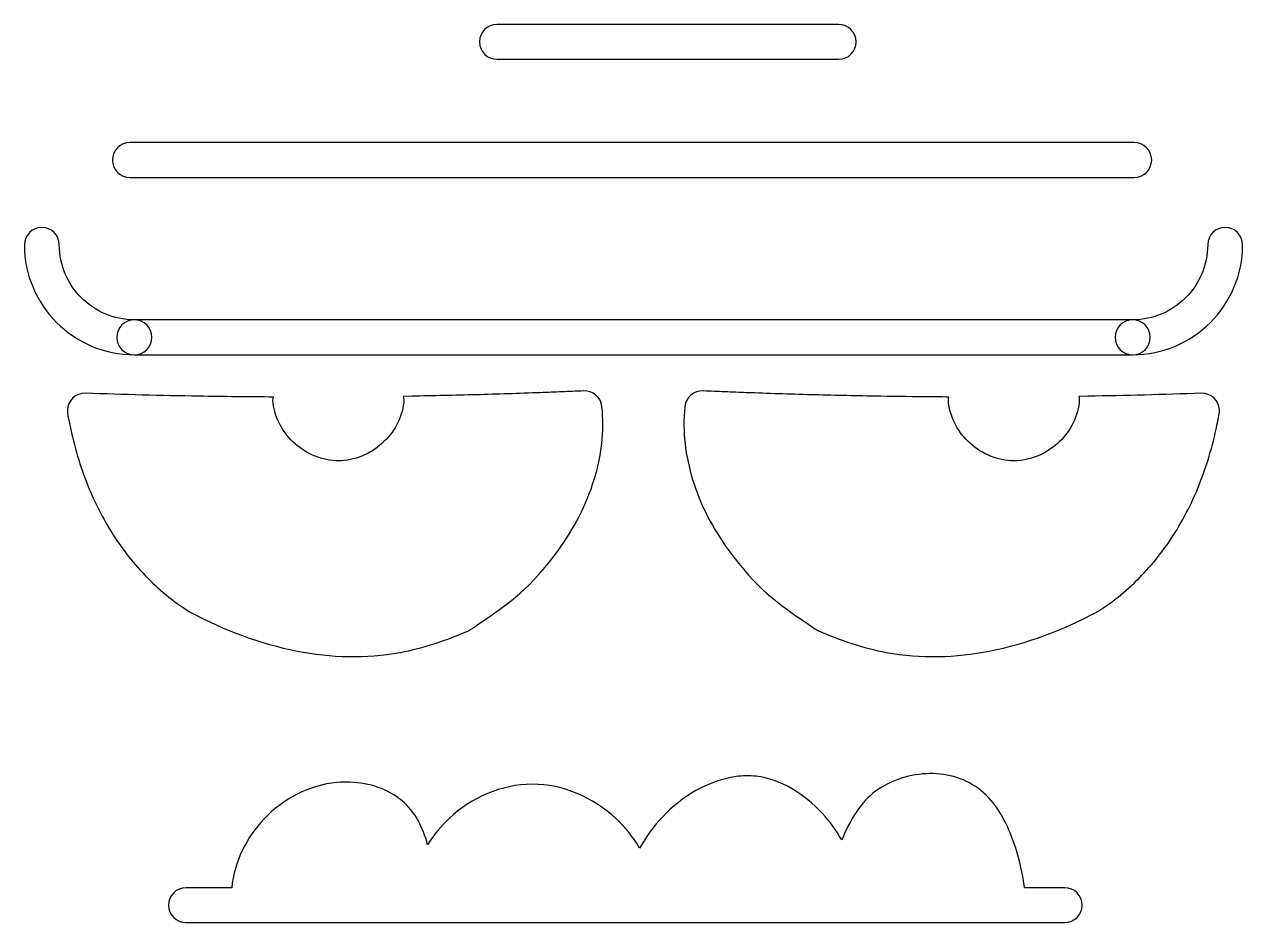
# Model space of a CAD drawing. Header units: centimetres. Extents: x -11.77 to -8.28, y -8.53 to -5.96.
import ezdxf

# ---------------------------------------------------------------- set-up
doc = ezdxf.new("R2010")
doc.units = ezdxf.units.CM
doc.header["$MEASUREMENT"] = 0
doc.layers.add('Layer 1', color=7, linetype='Continuous')

msp = doc.modelspace()

# ---------------------------------------------------------------- linework, layer by layer
at = {"layer": 'Layer 1', "color": 5}
for points, knots in [([(-10.41336, -6.06179), (-10.44097, -6.06179), (-10.46336, -6.0394), (-10.46336, -6.01179), (-10.46336, -6.01179), (-10.46336, -5.98418), (-10.44097, -5.96179), (-10.41336, -5.96179), (-10.41336, -5.96179), (-10.41336, -5.96179), (-9.43601, -5.96179), (-9.43601, -5.96179), (-9.43601, -5.96179), (-9.4084, -5.96179), (-9.38601, -5.98418), (-9.38601, -6.01179), (-9.38601, -6.01179), (-9.38601, -6.0394), (-9.4084, -6.06179), (-9.43601, -6.06179), (-9.43601, -6.06179), (-9.43601, -6.06179), (-10.41336, -6.06179), (-10.41336, -6.06179)], [0, 0, 0, 0, 0.1428571, 0.1428571, 0.1428571, 0.1428571, 0.2857143, 0.2857143, 0.2857143, 0.2857143, 0.4285714, 0.4285714, 0.4285714, 0.4285714, 0.5714286, 0.5714286, 0.5714286, 0.5714286, 0.7142857, 0.7142857, 0.7142857, 0.7142857, 1, 1, 1, 1]), ([(-11.4629, -6.39982), (-11.49051, -6.39982), (-11.5129, -6.37743), (-11.5129, -6.34982), (-11.5129, -6.34982), (-11.5129, -6.32221), (-11.49051, -6.29982), (-11.4629, -6.29982), (-11.4629, -6.29982), (-11.4629, -6.29982), (-8.59045, -6.29982), (-8.59045, -6.29982), (-8.59045, -6.29982), (-8.56284, -6.29982), (-8.54045, -6.32221), (-8.54045, -6.34982), (-8.54045, -6.34982), (-8.54045, -6.37743), (-8.56284, -6.39982), (-8.59045, -6.39982), (-8.59045, -6.39982), (-8.59045, -6.39982), (-11.4629, -6.39982), (-11.4629, -6.39982)], [0, 0, 0, 0, 0.1428571, 0.1428571, 0.1428571, 0.1428571, 0.2857143, 0.2857143, 0.2857143, 0.2857143, 0.4285714, 0.4285714, 0.4285714, 0.4285714, 0.5714286, 0.5714286, 0.5714286, 0.5714286, 0.7142857, 0.7142857, 0.7142857, 0.7142857, 1, 1, 1, 1]), ([(-11.45049, -6.80684), (-11.42288, -6.80684), (-11.40049, -6.82923), (-11.40049, -6.85684), (-11.40049, -6.85684), (-11.40049, -6.88445), (-11.42288, -6.90684), (-11.45049, -6.90684), (-11.45049, -6.90684), (-11.53704, -6.90684), (-11.61569, -6.87146), (-11.67266, -6.81448), (-11.67266, -6.81448), (-11.72964, -6.75751), (-11.76502, -6.67886), (-11.76502, -6.59231), (-11.76502, -6.59231), (-11.76502, -6.5647), (-11.74263, -6.54231), (-11.71502, -6.54231), (-11.71502, -6.54231), (-11.68741, -6.54231), (-11.66502, -6.5647), (-11.66502, -6.59231), (-11.66502, -6.59231), (-11.66502, -6.65125), (-11.64086, -6.70488), (-11.60196, -6.74378), (-11.60196, -6.74378), (-11.56306, -6.78268), (-11.50943, -6.80684), (-11.45049, -6.80684)], [0, 0, 0, 0, 0.1111111, 0.1111111, 0.1111111, 0.1111111, 0.2222222, 0.2222222, 0.2222222, 0.2222222, 0.3333333, 0.3333333, 0.3333333, 0.3333333, 0.4444444, 0.4444444, 0.4444444, 0.4444444, 0.5555556, 0.5555556, 0.5555556, 0.5555556, 0.6666667, 0.6666667, 0.6666667, 0.6666667, 0.7777778, 0.7777778, 0.7777778, 0.7777778, 1, 1, 1, 1]), ([(-8.38027, -6.59231), (-8.38027, -6.5647), (-8.35788, -6.54231), (-8.33027, -6.54231), (-8.33027, -6.54231), (-8.30266, -6.54231), (-8.28027, -6.5647), (-8.28027, -6.59231), (-8.28027, -6.59231), (-8.28027, -6.67886), (-8.31565, -6.75751), (-8.37263, -6.81449), (-8.37263, -6.81449), (-8.42961, -6.87146), (-8.50826, -6.90684), (-8.59482, -6.90684), (-8.59482, -6.90684), (-8.62243, -6.90684), (-8.64482, -6.88445), (-8.64482, -6.85684), (-8.64482, -6.85684), (-8.64482, -6.82923), (-8.62243, -6.80684), (-8.59482, -6.80684), (-8.59482, -6.80684), (-8.53587, -6.80684), (-8.48223, -6.78269), (-8.44333, -6.74379), (-8.44333, -6.74379), (-8.40443, -6.70489), (-8.38027, -6.65125), (-8.38027, -6.59231)], [0, 0, 0, 0, 0.1111111, 0.1111111, 0.1111111, 0.1111111, 0.2222222, 0.2222222, 0.2222222, 0.2222222, 0.3333333, 0.3333333, 0.3333333, 0.3333333, 0.4444444, 0.4444444, 0.4444444, 0.4444444, 0.5555556, 0.5555556, 0.5555556, 0.5555556, 0.6666667, 0.6666667, 0.6666667, 0.6666667, 0.7777778, 0.7777778, 0.7777778, 0.7777778, 1, 1, 1, 1]), ([(-8.59482, -6.80684), (-8.56721, -6.80684), (-8.54482, -6.82923), (-8.54482, -6.85684), (-8.54482, -6.85684), (-8.54482, -6.88445), (-8.56721, -6.90684), (-8.59482, -6.90684), (-8.59482, -6.90684), (-8.59482, -6.90684), (-11.45049, -6.90684), (-11.45049, -6.90684), (-11.45049, -6.90684), (-11.4781, -6.90684), (-11.50049, -6.88445), (-11.50049, -6.85684), (-11.50049, -6.85684), (-11.50049, -6.82923), (-11.4781, -6.80684), (-11.45049, -6.80684), (-11.45049, -6.80684), (-11.45049, -6.80684), (-8.59482, -6.80684), (-8.59482, -6.80684)], [0, 0, 0, 0, 0.1428571, 0.1428571, 0.1428571, 0.1428571, 0.2857143, 0.2857143, 0.2857143, 0.2857143, 0.4285714, 0.4285714, 0.4285714, 0.4285714, 0.5714286, 0.5714286, 0.5714286, 0.5714286, 0.7142857, 0.7142857, 0.7142857, 0.7142857, 1, 1, 1, 1]), ([(-11.26595, -7.0253), (-11.19484, -7.02649), (-11.12379, -7.02727), (-11.05285, -7.02763), (-11.05285, -7.02763), (-11.05401, -7.03292), (-11.05433, -7.03851), (-11.05366, -7.04419), (-11.05366, -7.04419), (-11.04821, -7.08991), (-11.02429, -7.13156), (-10.99044, -7.16156), (-10.99044, -7.16156), (-10.95672, -7.19142), (-10.91258, -7.21008), (-10.86653, -7.20997), (-10.86653, -7.20997), (-10.82035, -7.20988), (-10.77619, -7.19103), (-10.74257, -7.16098), (-10.74257, -7.16098), (-10.70889, -7.13088), (-10.68517, -7.08915), (-10.67991, -7.04341), (-10.67991, -7.04341), (-10.67921, -7.03729), (-10.67965, -7.0313), (-10.68107, -7.02566), (-10.68107, -7.02566), (-10.68107, -7.02566), (-10.65615, -7.02525), (-10.65615, -7.02525), (-10.65615, -7.02525), (-10.59548, -7.02423), (-10.53422, -7.02286), (-10.47244, -7.02118), (-10.47244, -7.02118), (-10.41234, -7.01955), (-10.3509, -7.01753), (-10.2883, -7.0152), (-10.2883, -7.0152), (-10.26909, -7.01448), (-10.24859, -7.01367), (-10.22642, -7.01276), (-10.22642, -7.01276), (-10.20777, -7.01201), (-10.18721, -7.01113), (-10.16529, -7.01017), (-10.16529, -7.01017), (-10.13871, -7.00862), (-10.11541, -7.02833), (-10.11279, -7.05505), (-10.11279, -7.05505), (-10.10563, -7.12572), (-10.11446, -7.19638), (-10.13514, -7.26375), (-10.13514, -7.26375), (-10.15734, -7.336), (-10.19324, -7.40455), (-10.23761, -7.46526), (-10.23761, -7.46526), (-10.31932, -7.57698), (-10.36866, -7.61102), (-10.47797, -7.68537), (-10.47797, -7.68537), (-10.47883, -7.68604), (-10.47971, -7.68669), (-10.48062, -7.68731), (-10.48062, -7.68731), (-10.48062, -7.68731), (-10.48701, -7.69166), (-10.48701, -7.69166), (-10.48701, -7.69166), (-10.48701, -7.69166), (-10.48704, -7.69162), (-10.48704, -7.69162), (-10.48704, -7.69162), (-10.48946, -7.69327), (-10.49206, -7.69472), (-10.49483, -7.69596), (-10.49483, -7.69596), (-10.5256, -7.70978), (-10.55754, -7.72197), (-10.59038, -7.73246), (-10.59038, -7.73246), (-10.624, -7.7432), (-10.65715, -7.75186), (-10.68955, -7.75834), (-10.68955, -7.75834), (-10.68955, -7.75834), (-10.68958, -7.75819), (-10.68958, -7.75819), (-10.68958, -7.75819), (-10.68958, -7.75819), (-10.69034, -7.75834), (-10.69034, -7.75834), (-10.69034, -7.75834), (-10.78824, -7.77632), (-10.8878, -7.773), (-10.98475, -7.7541), (-10.98475, -7.7541), (-11.09085, -7.73342), (-11.19424, -7.69401), (-11.28911, -7.64351), (-11.28911, -7.64351), (-11.29082, -7.64269), (-11.2925, -7.64176), (-11.29414, -7.64073), (-11.29414, -7.64073), (-11.33989, -7.61182), (-11.38174, -7.5772), (-11.41918, -7.5384), (-11.41918, -7.5384), (-11.45785, -7.49831), (-11.49191, -7.45368), (-11.52075, -7.40626), (-11.52075, -7.40626), (-11.52075, -7.40626), (-11.52066, -7.4062), (-11.52066, -7.4062), (-11.52066, -7.4062), (-11.52066, -7.4062), (-11.52075, -7.40606), (-11.52075, -7.40606), (-11.52075, -7.40606), (-11.55078, -7.35667), (-11.57526, -7.30454), (-11.59475, -7.25088), (-11.59475, -7.25088), (-11.61557, -7.19352), (-11.63088, -7.1345), (-11.6413, -7.07524), (-11.6413, -7.07524), (-11.6413, -7.07524), (-11.64117, -7.07522), (-11.64117, -7.07522), (-11.64117, -7.07522), (-11.64174, -7.07194), (-11.64199, -7.06855), (-11.64188, -7.06509), (-11.64188, -7.06509), (-11.64102, -7.03759), (-11.61802, -7.01599), (-11.59052, -7.01685), (-11.59052, -7.01685), (-11.48161, -7.02066), (-11.37341, -7.02348), (-11.26595, -7.0253)], [0, 0, 0, 0, 0.0263158, 0.0263158, 0.0263158, 0.0263158, 0.0526316, 0.0526316, 0.0526316, 0.0526316, 0.0789474, 0.0789474, 0.0789474, 0.0789474, 0.1052632, 0.1052632, 0.1052632, 0.1052632, 0.1315789, 0.1315789, 0.1315789, 0.1315789, 0.1578947, 0.1578947, 0.1578947, 0.1578947, 0.1842105, 0.1842105, 0.1842105, 0.1842105, 0.2105263, 0.2105263, 0.2105263, 0.2105263, 0.2368421, 0.2368421, 0.2368421, 0.2368421, 0.2631579, 0.2631579, 0.2631579, 0.2631579, 0.2894737, 0.2894737, 0.2894737, 0.2894737, 0.3157895, 0.3157895, 0.3157895, 0.3157895, 0.3421053, 0.3421053, 0.3421053, 0.3421053, 0.3684211, 0.3684211, 0.3684211, 0.3684211, 0.3947368, 0.3947368, 0.3947368, 0.3947368, 0.4210526, 0.4210526, 0.4210526, 0.4210526, 0.4473684, 0.4473684, 0.4473684, 0.4473684, 0.4736842, 0.4736842, 0.4736842, 0.4736842, 0.5, 0.5, 0.5, 0.5, 0.5263158, 0.5263158, 0.5263158, 0.5263158, 0.5526316, 0.5526316, 0.5526316, 0.5526316, 0.5789474, 0.5789474, 0.5789474, 0.5789474, 0.6052632, 0.6052632, 0.6052632, 0.6052632, 0.6315789, 0.6315789, 0.6315789, 0.6315789, 0.6578947, 0.6578947, 0.6578947, 0.6578947, 0.6842105, 0.6842105, 0.6842105, 0.6842105, 0.7105263, 0.7105263, 0.7105263, 0.7105263, 0.7368421, 0.7368421, 0.7368421, 0.7368421, 0.7631579, 0.7631579, 0.7631579, 0.7631579, 0.7894737, 0.7894737, 0.7894737, 0.7894737, 0.8157895, 0.8157895, 0.8157895, 0.8157895, 0.8421053, 0.8421053, 0.8421053, 0.8421053, 0.8684211, 0.8684211, 0.8684211, 0.8684211, 0.8947368, 0.8947368, 0.8947368, 0.8947368, 0.9210526, 0.9210526, 0.9210526, 0.9210526, 0.9473684, 0.9473684, 0.9473684, 0.9473684, 1, 1, 1, 1]), ([(-8.74904, -7.02572), (-8.74904, -7.02572), (-8.72268, -7.0253), (-8.72268, -7.0253), (-8.72268, -7.0253), (-8.61523, -7.02348), (-8.50702, -7.02066), (-8.39812, -7.01685), (-8.39812, -7.01685), (-8.37062, -7.01599), (-8.34762, -7.03759), (-8.34676, -7.06509), (-8.34676, -7.06509), (-8.34665, -7.06855), (-8.3469, -7.07194), (-8.34747, -7.07522), (-8.34747, -7.07522), (-8.34747, -7.07522), (-8.34734, -7.07524), (-8.34734, -7.07524), (-8.34734, -7.07524), (-8.35776, -7.13449), (-8.37306, -7.1935), (-8.39389, -7.25085), (-8.39389, -7.25085), (-8.41337, -7.30452), (-8.43785, -7.35665), (-8.46787, -7.40606), (-8.46787, -7.40606), (-8.49691, -7.45384), (-8.53098, -7.49853), (-8.56943, -7.53838), (-8.56943, -7.53838), (-8.60687, -7.5772), (-8.64873, -7.61183), (-8.69447, -7.64073), (-8.69447, -7.64073), (-8.69611, -7.64176), (-8.69779, -7.64269), (-8.6995, -7.64351), (-8.6995, -7.64351), (-8.79438, -7.69401), (-8.89779, -7.73342), (-9.00388, -7.7541), (-9.00388, -7.7541), (-9.10084, -7.773), (-9.2004, -7.77631), (-9.2983, -7.75834), (-9.2983, -7.75834), (-9.2983, -7.75834), (-9.29906, -7.75819), (-9.29906, -7.75819), (-9.29906, -7.75819), (-9.29906, -7.75819), (-9.29909, -7.75834), (-9.29909, -7.75834), (-9.29909, -7.75834), (-9.33148, -7.75186), (-9.36463, -7.7432), (-9.39826, -7.73246), (-9.39826, -7.73246), (-9.4311, -7.72197), (-9.46303, -7.70977), (-9.4938, -7.69596), (-9.4938, -7.69596), (-9.49736, -7.69437), (-9.50063, -7.69242), (-9.50361, -7.69017), (-9.50361, -7.69017), (-9.50361, -7.69017), (-9.50783, -7.6873), (-9.50783, -7.6873), (-9.50783, -7.6873), (-9.61914, -7.61159), (-9.6686, -7.57795), (-9.75102, -7.46526), (-9.75102, -7.46526), (-9.79539, -7.40455), (-9.83129, -7.336), (-9.85349, -7.26375), (-9.85349, -7.26375), (-9.87417, -7.19638), (-9.883, -7.12572), (-9.87584, -7.05505), (-9.87584, -7.05505), (-9.87322, -7.02833), (-9.84992, -7.00862), (-9.82334, -7.01017), (-9.82334, -7.01017), (-9.80142, -7.01113), (-9.78086, -7.01201), (-9.76221, -7.01276), (-9.76221, -7.01276), (-9.74007, -7.01366), (-9.71955, -7.01448), (-9.70033, -7.0152), (-9.70033, -7.0152), (-9.63773, -7.01753), (-9.5763, -7.01955), (-9.5162, -7.02118), (-9.5162, -7.02118), (-9.45442, -7.02286), (-9.39316, -7.02423), (-9.33249, -7.02525), (-9.33249, -7.02525), (-9.28459, -7.02606), (-9.2371, -7.0267), (-9.19008, -7.02713), (-9.19008, -7.02713), (-9.16696, -7.02734), (-9.14387, -7.02751), (-9.12082, -7.02763), (-9.12082, -7.02763), (-9.12186, -7.03269), (-9.12214, -7.038), (-9.12152, -7.04341), (-9.12152, -7.04341), (-9.11627, -7.08915), (-9.09254, -7.13088), (-9.05887, -7.16097), (-9.05887, -7.16097), (-9.02523, -7.19102), (-8.98109, -7.20988), (-8.93492, -7.20997), (-8.93492, -7.20997), (-8.88887, -7.21007), (-8.84471, -7.19143), (-8.811, -7.16156), (-8.811, -7.16156), (-8.77714, -7.13157), (-8.75322, -7.08991), (-8.74777, -7.04419), (-8.74777, -7.04419), (-8.74702, -7.03782), (-8.74751, -7.03158), (-8.74904, -7.02572)], [0, 0, 0, 0, 0.0285714, 0.0285714, 0.0285714, 0.0285714, 0.0571429, 0.0571429, 0.0571429, 0.0571429, 0.0857143, 0.0857143, 0.0857143, 0.0857143, 0.1142857, 0.1142857, 0.1142857, 0.1142857, 0.1428571, 0.1428571, 0.1428571, 0.1428571, 0.1714286, 0.1714286, 0.1714286, 0.1714286, 0.2, 0.2, 0.2, 0.2, 0.2285714, 0.2285714, 0.2285714, 0.2285714, 0.2571429, 0.2571429, 0.2571429, 0.2571429, 0.2857143, 0.2857143, 0.2857143, 0.2857143, 0.3142857, 0.3142857, 0.3142857, 0.3142857, 0.3428571, 0.3428571, 0.3428571, 0.3428571, 0.3714286, 0.3714286, 0.3714286, 0.3714286, 0.4, 0.4, 0.4, 0.4, 0.4285714, 0.4285714, 0.4285714, 0.4285714, 0.4571429, 0.4571429, 0.4571429, 0.4571429, 0.4857143, 0.4857143, 0.4857143, 0.4857143, 0.5142857, 0.5142857, 0.5142857, 0.5142857, 0.5428571, 0.5428571, 0.5428571, 0.5428571, 0.5714286, 0.5714286, 0.5714286, 0.5714286, 0.6, 0.6, 0.6, 0.6, 0.6285714, 0.6285714, 0.6285714, 0.6285714, 0.6571429, 0.6571429, 0.6571429, 0.6571429, 0.6857143, 0.6857143, 0.6857143, 0.6857143, 0.7142857, 0.7142857, 0.7142857, 0.7142857, 0.7428571, 0.7428571, 0.7428571, 0.7428571, 0.7714286, 0.7714286, 0.7714286, 0.7714286, 0.8, 0.8, 0.8, 0.8, 0.8285714, 0.8285714, 0.8285714, 0.8285714, 0.8571429, 0.8571429, 0.8571429, 0.8571429, 0.8857143, 0.8857143, 0.8857143, 0.8857143, 0.9142857, 0.9142857, 0.9142857, 0.9142857, 0.9428571, 0.9428571, 0.9428571, 0.9428571, 1, 1, 1, 1]), ([(-10.6116, -8.30788), (-10.59433, -8.28033), (-10.57338, -8.25506), (-10.54963, -8.23286), (-10.54963, -8.23286), (-10.48574, -8.17315), (-10.40076, -8.13525), (-10.31179, -8.13515), (-10.31179, -8.13515), (-10.22291, -8.13505), (-10.13784, -8.17274), (-10.07373, -8.23234), (-10.07373, -8.23234), (-10.04694, -8.25725), (-10.02371, -8.28606), (-10.00525, -8.31764), (-10.00525, -8.31764), (-9.98677, -8.28514), (-9.96456, -8.25483), (-9.93917, -8.22799), (-9.93917, -8.22799), (-9.88307, -8.16871), (-9.81132, -8.12608), (-9.7294, -8.11334), (-9.7294, -8.11334), (-9.70985, -8.1103), (-9.69056, -8.11006), (-9.67178, -8.1123), (-9.67178, -8.1123), (-9.60205, -8.1206), (-9.5344, -8.16211), (-9.48212, -8.21894), (-9.48212, -8.21894), (-9.46116, -8.24173), (-9.44248, -8.26722), (-9.42699, -8.2942), (-9.42699, -8.2942), (-9.40316, -8.23683), (-9.37151, -8.18421), (-9.32997, -8.15474), (-9.32997, -8.15474), (-9.28543, -8.12316), (-9.2299, -8.10525), (-9.17536, -8.10456), (-9.17536, -8.10456), (-9.12239, -8.10391), (-9.06985, -8.11931), (-9.0279, -8.15385), (-9.0279, -8.15385), (-9.00759, -8.17057), (-8.99113, -8.19027), (-8.97747, -8.21149), (-8.97747, -8.21149), (-8.96456, -8.23156), (-8.95413, -8.25292), (-8.94527, -8.27429), (-8.94527, -8.27429), (-8.94491, -8.27515), (-8.94459, -8.27603), (-8.94428, -8.27689), (-8.94428, -8.27689), (-8.93334, -8.30362), (-8.92434, -8.33107), (-8.91741, -8.35888), (-8.91741, -8.35888), (-8.91156, -8.38235), (-8.90711, -8.40641), (-8.90412, -8.43086), (-8.90412, -8.43086), (-8.90412, -8.43086), (-8.78896, -8.43086), (-8.78896, -8.43086), (-8.78896, -8.43086), (-8.76135, -8.43086), (-8.73896, -8.45325), (-8.73896, -8.48086), (-8.73896, -8.48086), (-8.73896, -8.50847), (-8.76135, -8.53086), (-8.78896, -8.53086), (-8.78896, -8.53086), (-8.78896, -8.53086), (-11.30251, -8.53086), (-11.30251, -8.53086), (-11.30251, -8.53086), (-11.33012, -8.53086), (-11.35251, -8.50847), (-11.35251, -8.48086), (-11.35251, -8.48086), (-11.35251, -8.45325), (-11.33012, -8.43086), (-11.30251, -8.43086), (-11.30251, -8.43086), (-11.30251, -8.43086), (-11.17183, -8.43086), (-11.17183, -8.43086), (-11.17183, -8.43086), (-11.16469, -8.35702), (-11.12999, -8.28745), (-11.07902, -8.23402), (-11.07902, -8.23402), (-11.02438, -8.17674), (-10.95036, -8.13726), (-10.87086, -8.13012), (-10.87086, -8.13012), (-10.85823, -8.12899), (-10.84564, -8.12865), (-10.83325, -8.12918), (-10.83325, -8.12918), (-10.80608, -8.13032), (-10.77857, -8.13506), (-10.75271, -8.14415), (-10.75271, -8.14415), (-10.72817, -8.15277), (-10.70486, -8.16539), (-10.68434, -8.18261), (-10.68434, -8.18261), (-10.68434, -8.18261), (-10.68425, -8.1825), (-10.68425, -8.1825), (-10.68425, -8.1825), (-10.64726, -8.21353), (-10.62491, -8.25883), (-10.6116, -8.30788)], [0, 0, 0, 0, 0.03125, 0.03125, 0.03125, 0.03125, 0.0625, 0.0625, 0.0625, 0.0625, 0.09375, 0.09375, 0.09375, 0.09375, 0.125, 0.125, 0.125, 0.125, 0.15625, 0.15625, 0.15625, 0.15625, 0.1875, 0.1875, 0.1875, 0.1875, 0.21875, 0.21875, 0.21875, 0.21875, 0.25, 0.25, 0.25, 0.25, 0.28125, 0.28125, 0.28125, 0.28125, 0.3125, 0.3125, 0.3125, 0.3125, 0.34375, 0.34375, 0.34375, 0.34375, 0.375, 0.375, 0.375, 0.375, 0.40625, 0.40625, 0.40625, 0.40625, 0.4375, 0.4375, 0.4375, 0.4375, 0.46875, 0.46875, 0.46875, 0.46875, 0.5, 0.5, 0.5, 0.5, 0.53125, 0.53125, 0.53125, 0.53125, 0.5625, 0.5625, 0.5625, 0.5625, 0.59375, 0.59375, 0.59375, 0.59375, 0.625, 0.625, 0.625, 0.625, 0.65625, 0.65625, 0.65625, 0.65625, 0.6875, 0.6875, 0.6875, 0.6875, 0.71875, 0.71875, 0.71875, 0.71875, 0.75, 0.75, 0.75, 0.75, 0.78125, 0.78125, 0.78125, 0.78125, 0.8125, 0.8125, 0.8125, 0.8125, 0.84375, 0.84375, 0.84375, 0.84375, 0.875, 0.875, 0.875, 0.875, 0.90625, 0.90625, 0.90625, 0.90625, 0.9375, 0.9375, 0.9375, 0.9375, 1, 1, 1, 1])]:
    msp.add_open_spline(points, degree=3, knots=knots, dxfattribs=at)

doc.saveas('drawing.dxf')
